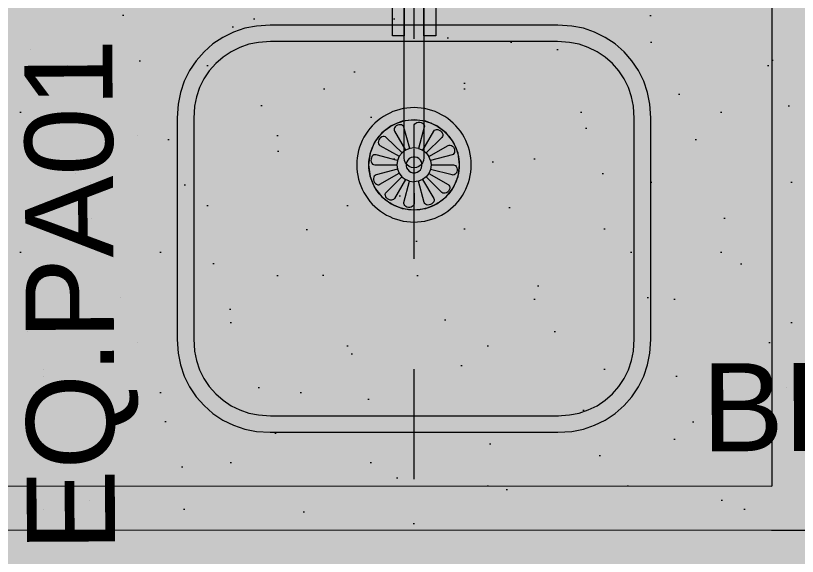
# Model space of a CAD drawing. Header units: metres. Extents: x -77.1 to 22, y -70.6 to -27.7.
# Drawn here: x -58.426 to -57.716, y -33.423 to -32.932 of the extents above; entities that cross this region are included whole.
import ezdxf

# ---------------------------------------------------------------- set-up
doc = ezdxf.new("R2010")
doc.units = ezdxf.units.M
doc.header["$MEASUREMENT"] = 0
doc.linetypes.add('Dashed', pattern=[0.07, 0.045, -0.025])
for name, color, linetype in [('COTAS EXECUTIVO.EXEC', 7, 'Continuous'), ('LOUCAS-METAIS.ARQ', 7, 'Continuous'), ('NOTAS BANCADAS', 7, 'Continuous')]:
    doc.layers.add(name, color=color, linetype=linetype)
for name, color, linetype, lineweight, true_color in [('COTAS EXECUTIVO.EXEC_Caneta_No__25', 7, 'Continuous', 13, 0x982312), ('EIXO HIDRÁULICO - Executivo.EXEC_Caneta_No__167', 7, 'Continuous', 13, 0x0035d5), ('LAJES.EST_Caneta_No__18', 7, 'Continuous', 0, 0xdfdfdf), ('LAJES.EST_Caneta_No__254', 7, 'Continuous', 0, 0xd1c9ad), ('LOUCAS-METAIS.ARQ_Caneta_No__13', 7, 'Continuous', 0, 0xaaaaaa), ('LOUCAS-METAIS.ARQ_Caneta_No__16', 7, 'Continuous', 0, 0xc9c9c9), ('LOUCAS-METAIS.ARQ_Caneta_No__18', 7, 'Continuous', 0, 0xdfdfdf), ('LOUCAS-METAIS.ARQ_Caneta_No__19', 7, 'Continuous', 0, 0xe9e9e9)]:
    doc.layers.add(name, color=color, linetype=linetype, lineweight=lineweight, true_color=true_color)
doc.layers.add('NOTAS BANCADAS_Caneta_No__99', color=7, linetype='Continuous', lineweight=20)
doc.styles.add('ESTILO_GERADO_1', font='arial.ttf')
doc.dimstyles.new('ESTILO_GERADO__1', dxfattribs={"dimtxt": 0.1, "dimasz": 0.0475, "dimexe": 0.18, "dimexo": 0.1, "dimgap": 0, "dimtad": 1, "dimtih": 1, "dimtoh": 1, "dimzin": 0, "dimdsep": 46, "dimtxsty": 'ESTILO_GERADO_1', "dimblk": 'ARROWHEAD_11', "dimblk1": 'ARROWHEAD_11', "dimblk2": 'ARROWHEAD_11', "dimcen": 0.09, "dimclrd": 256, "dimclre": 256, "dimclrt": 256, "dimadec": 0, "dimazin": 0, "dimtfac": 1, "dimtdec": 4, "dimtmove": 0, "dimatfit": 3, "dimfxl": 0, "dimtolj": 1, "dimtzin": 0, "dimarcsym": 0})
doc.dimstyles.new('ESTILO_GERADO__14', dxfattribs={"dimtxt": 0.1, "dimasz": 0.0475, "dimexe": 0.18, "dimexo": 0.1, "dimgap": 0, "dimtad": 1, "dimtih": 1, "dimtoh": 1, "dimzin": 0, "dimdsep": 46, "dimtxsty": 'ESTILO_GERADO_1', "dimblk": 'ARROWHEAD_11', "dimblk1": 'ARROWHEAD_11', "dimblk2": 'ARROWHEAD_11', "dimcen": 0.09, "dimclrd": 256, "dimclre": 256, "dimclrt": 256, "dimadec": 0, "dimazin": 0, "dimtfac": 1, "dimtdec": 4, "dimtmove": 2, "dimatfit": 3, "dimfxl": 0, "dimtolj": 1, "dimtzin": 0, "dimarcsym": 0})
doc.dimstyles.new('ESTILO_GERADO__2', dxfattribs={"dimtxt": 0.1, "dimasz": 0.0475, "dimexe": 0.18, "dimexo": 0.1, "dimgap": 0, "dimtad": 1, "dimzin": 0, "dimdsep": 46, "dimtxsty": 'ESTILO_GERADO_1', "dimblk": 'ARROWHEAD_11', "dimblk1": 'ARROWHEAD_11', "dimblk2": 'ARROWHEAD_11', "dimcen": 0.09, "dimclrd": 256, "dimclre": 256, "dimclrt": 256, "dimadec": 0, "dimazin": 0, "dimtfac": 1, "dimtdec": 4, "dimtmove": 0, "dimatfit": 3, "dimfxl": 0, "dimtolj": 1, "dimtzin": 0, "dimarcsym": 0})
pattern_1 = [(45, (0, 0.2), (-0.06363961, 0.06363961), [0, -0.06, 0, -0.09]), (110, (0.2, 0.2), (0.08457234, 0.03078181), [0, -0.044, 0, -0.076])]

# ---------------------------------------------------------------- blocks, each defined once
blk = doc.blocks.new('LEM_cuba tramontina 400x340x140')
at = {"layer": 'LOUCAS-METAIS.ARQ_Caneta_No__18', "linetype": 'Continuous', "lineweight": 0, "true_color": 0xdfdfdf}
blk.add_hatch(color=254, dxfattribs=at).paths.add_polyline_path([(0.08429, 0.43), (0.0718, 0.42918), (0.06123, 0.42708), (0.05101, 0.42361), (0.04134, 0.41884), (0.03237, 0.41285), (0.02426, 0.40574), (0.01715, 0.39763), (0.01116, 0.38866), (0.00639, 0.37899), (0.00292, 0.36877), (0.00082, 0.3582), (0, 0.34571), (0, 0.08429), (0.00082, 0.07181), (0.00292, 0.06123), (0.00639, 0.05101), (0.01116, 0.04134), (0.01715, 0.03237), (0.02426, 0.02426), (0.03237, 0.01715), (0.04134, 0.01116), (0.05101, 0.00639), (0.06123, 0.00292), (0.0718, 0.00082), (0.08429, 0), (0.28571, 0), (0.29819, 0.00082), (0.30877, 0.00292), (0.31899, 0.00639), (0.32866, 0.01116), (0.33763, 0.01715), (0.34574, 0.02426), (0.35285, 0.03237), (0.35884, 0.04134), (0.36361, 0.05101), (0.36708, 0.06123), (0.36918, 0.07181), (0.37, 0.08429), (0.37, 0.34571), (0.36918, 0.3582), (0.36708, 0.36877), (0.36361, 0.37899), (0.35884, 0.38866), (0.35285, 0.39763), (0.34574, 0.40574), (0.33763, 0.41285), (0.32866, 0.41884), (0.31899, 0.42361), (0.30877, 0.42708), (0.29819, 0.42918), (0.28571, 0.43)])
at = {"layer": 'LOUCAS-METAIS.ARQ_Caneta_No__13', "color": 253, "linetype": 'Continuous', "lineweight": 0, "true_color": 0xaaaaaa, "flags": 128}
for points in [[(0.08429, 0.43), (0.0718, 0.42918), (0.06123, 0.42708), (0.05101, 0.42361), (0.04134, 0.41884), (0.03237, 0.41285), (0.02426, 0.40574), (0.01715, 0.39763), (0.01116, 0.38866), (0.00639, 0.37899), (0.00292, 0.36877), (0.00082, 0.3582), (0, 0.34571), (0, 0.08429), (0.00082, 0.07181), (0.00292, 0.06123), (0.00639, 0.05101), (0.01116, 0.04134), (0.01715, 0.03237), (0.02426, 0.02426), (0.03237, 0.01715), (0.04134, 0.01116), (0.05101, 0.00639), (0.06123, 0.00292), (0.0718, 0.00082), (0.08429, 0), (0.28571, 0), (0.29819, 0.00082), (0.30877, 0.00292), (0.31899, 0.00639), (0.32866, 0.01116), (0.33763, 0.01715), (0.34574, 0.02426), (0.35285, 0.03237), (0.35884, 0.04134), (0.36361, 0.05101), (0.36708, 0.06123), (0.36918, 0.07181), (0.37, 0.08429), (0.37, 0.34571), (0.36918, 0.3582), (0.36708, 0.36877), (0.36361, 0.37899), (0.35884, 0.38866), (0.35285, 0.39763), (0.34574, 0.40574), (0.33763, 0.41285), (0.32866, 0.41884), (0.31899, 0.42361), (0.30877, 0.42708), (0.29819, 0.42918), (0.28571, 0.43)], [(0.30488, 0.01744), (0.31323, 0.02028), (0.32114, 0.02418), (0.32848, 0.02908), (0.33511, 0.03489), (0.34092, 0.04152), (0.34582, 0.04886), (0.34972, 0.05677), (0.35256, 0.06512), (0.35428, 0.07377), (0.355, 0.08478), (0.355, 0.34522), (0.35428, 0.35623), (0.35256, 0.36488), (0.34972, 0.37323), (0.34582, 0.38114), (0.34092, 0.38848), (0.33511, 0.39511), (0.32848, 0.40092), (0.32114, 0.40582), (0.31323, 0.40972), (0.30488, 0.41256), (0.29623, 0.41428), (0.28522, 0.415), (0.08478, 0.415), (0.07377, 0.41428), (0.06512, 0.41256), (0.05676, 0.40972), (0.04885, 0.40582), (0.04152, 0.40092), (0.03489, 0.39511), (0.02908, 0.38848), (0.02418, 0.38114), (0.02028, 0.37323), (0.01744, 0.36488), (0.01572, 0.35623), (0.015, 0.34522), (0.015, 0.08478), (0.01572, 0.07377), (0.01744, 0.06512), (0.02028, 0.05677), (0.02418, 0.04886), (0.02908, 0.04152), (0.03489, 0.03489), (0.04152, 0.02908), (0.04885, 0.02418), (0.05676, 0.02028), (0.06512, 0.01744), (0.07377, 0.01572), (0.08478, 0.015), (0.28522, 0.015), (0.29623, 0.01572)], [(0.16707, 0.18185), (0.16907, 0.18443), (0.1709, 0.18714), (0.17257, 0.18995), (0.17405, 0.19286), (0.17535, 0.19586), (0.17645, 0.19893), (0.17736, 0.20207), (0.17808, 0.20526), (0.17859, 0.20848), (0.1789, 0.21174), (0.179, 0.215), (0.1789, 0.21827), (0.17859, 0.22152), (0.17808, 0.22474), (0.17736, 0.22793), (0.17645, 0.23107), (0.17535, 0.23414), (0.17405, 0.23714), (0.17257, 0.24005), (0.1709, 0.24286), (0.16907, 0.24556), (0.16707, 0.24815), (0.1649, 0.2506), (0.16259, 0.25291), (0.16014, 0.25507), (0.15756, 0.25707), (0.15486, 0.2589), (0.15205, 0.26057), (0.14914, 0.26205), (0.14614, 0.26335), (0.14307, 0.26445), (0.13993, 0.26537), (0.13674, 0.26608), (0.13352, 0.26659), (0.13026, 0.2669), (0.127, 0.267), (0.12373, 0.2669), (0.12048, 0.26659), (0.11725, 0.26608), (0.11407, 0.26537), (0.11093, 0.26445), (0.10786, 0.26335), (0.10486, 0.26205), (0.10195, 0.26057), (0.09914, 0.2589), (0.09643, 0.25707), (0.09385, 0.25507), (0.0914, 0.25291), (0.08909, 0.2506), (0.08693, 0.24815), (0.08493, 0.24556), (0.08309, 0.24286), (0.08143, 0.24005), (0.07995, 0.23714), (0.07865, 0.23414), (0.07754, 0.23107), (0.07663, 0.22793), (0.07592, 0.22474), (0.07541, 0.22152), (0.0751, 0.21826), (0.075, 0.215), (0.0751, 0.21173), (0.07541, 0.20848), (0.07592, 0.20526), (0.07663, 0.20207), (0.07754, 0.19893), (0.07865, 0.19586), (0.07995, 0.19286), (0.08143, 0.18995), (0.08309, 0.18714), (0.08493, 0.18443), (0.08693, 0.18185), (0.08909, 0.1794), (0.0914, 0.17709), (0.09385, 0.17493), (0.09643, 0.17293), (0.09914, 0.17109), (0.10195, 0.16943), (0.10486, 0.16795), (0.10786, 0.16665), (0.11093, 0.16554), (0.11407, 0.16463), (0.11725, 0.16392), (0.12048, 0.16341), (0.12373, 0.1631), (0.127, 0.163), (0.13026, 0.1631), (0.13352, 0.16341), (0.13674, 0.16392), (0.13993, 0.16463), (0.14307, 0.16554), (0.14614, 0.16665), (0.14914, 0.16795), (0.15205, 0.16943), (0.15486, 0.17109), (0.15756, 0.17293), (0.16014, 0.17493), (0.16259, 0.17709), (0.1649, 0.1794)], [(0.14748, 0.17917), (0.15596, 0.18575), (0.16247, 0.19432), (0.16656, 0.20429), (0.16795, 0.215), (0.16656, 0.22571), (0.16247, 0.23568), (0.15596, 0.24425), (0.14748, 0.25083), (0.1376, 0.25496), (0.127, 0.25637), (0.1164, 0.25496), (0.10652, 0.25083), (0.09804, 0.24425), (0.09153, 0.23568), (0.08744, 0.22571), (0.08604, 0.215), (0.08613, 0.21757), (0.08637, 0.22014), (0.08677, 0.22268), (0.08733, 0.22519), (0.08805, 0.22767), (0.08892, 0.23009), (0.08995, 0.23245), (0.09112, 0.23475), (0.09243, 0.23697), (0.09387, 0.2391), (0.09545, 0.24113), (0.09716, 0.24306), (0.09898, 0.24488), (0.10091, 0.24659), (0.10294, 0.24817), (0.10507, 0.24961), (0.10729, 0.25092), (0.10958, 0.25209), (0.11195, 0.25312), (0.11437, 0.25399), (0.11684, 0.25471), (0.11936, 0.25527), (0.1219, 0.25567), (0.12446, 0.25591), (0.12704, 0.25599), (0.12961, 0.25591), (0.13218, 0.25567), (0.13472, 0.25527), (0.13723, 0.25471), (0.13971, 0.25399), (0.14213, 0.25312), (0.14449, 0.25209), (0.14679, 0.25092), (0.149, 0.24961), (0.15113, 0.24817), (0.15317, 0.24659), (0.1551, 0.24488), (0.15692, 0.24306), (0.15863, 0.24113), (0.1602, 0.2391), (0.16165, 0.23697), (0.16296, 0.23475), (0.16413, 0.23245), (0.16515, 0.23009), (0.16603, 0.22767), (0.16675, 0.22519), (0.16731, 0.22268), (0.16771, 0.22014), (0.16795, 0.21757), (0.16803, 0.215), (0.16795, 0.21243), (0.16771, 0.20986), (0.16731, 0.20732), (0.16675, 0.2048), (0.16603, 0.20233), (0.16515, 0.19991), (0.16413, 0.19755), (0.16296, 0.19525), (0.16165, 0.19303), (0.1602, 0.1909), (0.15863, 0.18887), (0.15692, 0.18694), (0.1551, 0.18512), (0.15317, 0.18341), (0.15113, 0.18183), (0.149, 0.18039), (0.14679, 0.17908), (0.14449, 0.17791), (0.14213, 0.17688), (0.13971, 0.17601), (0.13723, 0.17529), (0.13472, 0.17473), (0.13218, 0.17433), (0.12961, 0.17409), (0.12704, 0.17401), (0.12446, 0.17409), (0.1219, 0.17433), (0.11936, 0.17473), (0.11684, 0.17529), (0.11437, 0.17601), (0.11195, 0.17688), (0.10958, 0.17791), (0.10729, 0.17908), (0.10507, 0.18039), (0.10294, 0.18183), (0.10091, 0.18341), (0.09898, 0.18512), (0.09716, 0.18694), (0.09545, 0.18887), (0.09387, 0.1909), (0.09243, 0.19303), (0.09112, 0.19525), (0.08995, 0.19755), (0.08892, 0.19991), (0.08805, 0.20233), (0.08733, 0.2048), (0.08677, 0.20732), (0.08637, 0.20986), (0.08613, 0.21243), (0.08604, 0.215), (0.08744, 0.20429), (0.09153, 0.19432), (0.09804, 0.18575), (0.10652, 0.17917), (0.1164, 0.17504), (0.127, 0.17363), (0.1376, 0.17504)], [(0.12792, 0.20781), (0.12974, 0.20829), (0.13136, 0.20924), (0.13269, 0.21057), (0.13363, 0.21221), (0.13412, 0.21404), (0.13412, 0.21593), (0.13364, 0.21777), (0.1327, 0.21941), (0.13138, 0.22075), (0.12976, 0.2217), (0.12795, 0.22219), (0.12607, 0.2222), (0.12426, 0.22171), (0.12264, 0.22076), (0.12131, 0.21943), (0.12037, 0.21779), (0.11988, 0.21596), (0.11988, 0.21407), (0.12036, 0.21224), (0.12129, 0.21059), (0.12262, 0.20925), (0.12424, 0.2083), (0.12605, 0.20781)]]:
    blk.add_lwpolyline(points, close=True, dxfattribs=at)
for points in [[(0.1231, 0.23004), (0.11938, 0.22851), (0.10934, 0.24594), (0.109, 0.24689), (0.109, 0.24794), (0.10935, 0.24899), (0.11002, 0.24998), (0.11095, 0.25082), (0.11208, 0.25144), (0.11332, 0.2518), (0.11456, 0.25188), (0.11572, 0.25166), (0.11671, 0.25116), (0.11744, 0.25042), (0.11787, 0.2495), (0.1231, 0.23004), (0.12709, 0.23055), (0.13107, 0.22999), (0.13477, 0.22842), (0.13795, 0.22593), (0.14037, 0.22269), (0.14189, 0.21893), (0.14239, 0.21491), (0.16235, 0.21498), (0.16334, 0.2148), (0.16424, 0.21428), (0.16497, 0.21344), (0.16548, 0.21237), (0.16573, 0.21113), (0.1657, 0.20983), (0.16539, 0.20857), (0.16483, 0.20744), (0.16406, 0.20653), (0.16314, 0.20592), (0.16214, 0.20565), (0.16114, 0.20574), (0.14184, 0.21089), (0.14028, 0.20715), (0.15761, 0.19713), (0.15837, 0.19647), (0.15889, 0.19557), (0.15911, 0.19448), (0.15902, 0.19329), (0.15862, 0.19209), (0.15796, 0.19098), (0.15707, 0.19004), (0.15602, 0.18934), (0.15491, 0.18895), (0.15381, 0.18888), (0.15281, 0.18915), (0.15198, 0.18973), (0.13782, 0.20394), (0.14028, 0.20715)], [(0.12709, 0.23055), (0.12702, 0.25071), (0.12719, 0.25171), (0.12771, 0.25262), (0.12854, 0.25335), (0.1296, 0.25387), (0.13083, 0.25412), (0.13212, 0.25409), (0.13337, 0.25378), (0.13448, 0.25322), (0.13538, 0.25244), (0.13599, 0.25151), (0.13626, 0.2505), (0.13617, 0.24949), (0.13107, 0.22999)], [(0.13477, 0.22842), (0.14469, 0.24592), (0.14534, 0.24669), (0.14624, 0.24721), (0.14732, 0.24744), (0.1485, 0.24735), (0.14968, 0.24695), (0.15078, 0.24627), (0.15171, 0.24537), (0.1524, 0.24432), (0.15279, 0.24319), (0.15285, 0.24208), (0.15259, 0.24107), (0.15201, 0.24024), (0.13795, 0.22593)], [(0.11372, 0.22285), (0.09639, 0.23287), (0.09562, 0.23353), (0.09511, 0.23443), (0.09489, 0.23552), (0.09498, 0.23671), (0.09537, 0.23791), (0.09604, 0.23902), (0.09693, 0.23996), (0.09797, 0.24066), (0.09909, 0.24105), (0.10019, 0.24112), (0.10119, 0.24085), (0.10201, 0.24027), (0.11618, 0.22606)], [(0.11216, 0.21911), (0.11161, 0.21509), (0.09165, 0.21502), (0.09066, 0.2152), (0.08976, 0.21572), (0.08903, 0.21656), (0.08852, 0.21763), (0.08827, 0.21887), (0.0883, 0.22017), (0.0886, 0.22143), (0.08916, 0.22256), (0.08993, 0.22347), (0.09085, 0.22408), (0.09185, 0.22435), (0.09286, 0.22426), (0.11216, 0.21911), (0.11372, 0.22285), (0.11618, 0.22606), (0.11938, 0.22851)], [(0.14037, 0.22269), (0.15763, 0.23284), (0.15857, 0.23319), (0.1596, 0.23318), (0.16065, 0.23283), (0.16163, 0.23216), (0.16246, 0.23121), (0.16307, 0.23007), (0.16343, 0.22882), (0.16351, 0.22756), (0.16329, 0.22639), (0.16279, 0.22539), (0.16206, 0.22465), (0.16115, 0.22422), (0.14189, 0.21893)], [(0.11161, 0.21509), (0.11211, 0.21106), (0.09284, 0.20578), (0.09193, 0.20535), (0.0912, 0.20461), (0.09071, 0.20361), (0.09049, 0.20244), (0.09056, 0.20118), (0.09092, 0.19993), (0.09154, 0.19879), (0.09237, 0.19784), (0.09335, 0.19717), (0.09439, 0.19682), (0.09543, 0.19681), (0.09637, 0.19716), (0.11362, 0.20731), (0.11605, 0.20407), (0.10199, 0.18976), (0.10141, 0.18893), (0.10114, 0.18792), (0.10121, 0.18681), (0.1016, 0.18568), (0.10229, 0.18463), (0.10322, 0.18373), (0.10432, 0.18305), (0.1055, 0.18265), (0.10668, 0.18256), (0.10776, 0.18279), (0.10866, 0.18331), (0.1093, 0.18408), (0.11922, 0.20158), (0.12293, 0.20001), (0.11783, 0.18051), (0.11774, 0.1795), (0.11801, 0.17849), (0.11862, 0.17756), (0.11951, 0.17678), (0.12063, 0.17622), (0.12188, 0.17591), (0.12317, 0.17588), (0.12439, 0.17613), (0.12546, 0.17665), (0.12628, 0.17738), (0.1268, 0.17829), (0.12698, 0.17929), (0.12691, 0.19945), (0.13089, 0.19996), (0.13613, 0.1805), (0.13655, 0.17958), (0.13729, 0.17884), (0.13827, 0.17834), (0.13943, 0.17812), (0.14068, 0.1782), (0.14192, 0.17856), (0.14305, 0.17918), (0.14398, 0.18002), (0.14465, 0.18101), (0.145, 0.18206), (0.145, 0.18311), (0.14466, 0.18406), (0.13461, 0.20149), (0.13782, 0.20394)], [(0.14184, 0.21089), (0.14239, 0.21491)], [(0.11211, 0.21106), (0.11362, 0.20731)], [(0.11605, 0.20407), (0.11922, 0.20158)], [(0.12293, 0.20001), (0.12691, 0.19945)], [(0.13089, 0.19996), (0.13461, 0.20149)]]:
    blk.add_lwpolyline(points, dxfattribs=at)
blk = doc.blocks.new('Tap 26_2')
at = {"layer": 'LOUCAS-METAIS.ARQ_Caneta_No__19', "linetype": 'Continuous', "lineweight": 0, "true_color": 0xe9e9e9}
for points in [[(-0.01997, -0.021), (-0.009, -0.021), (-0.009, 0.03, -1), (0.009, 0.03), (0.009, -0.021), (0.01997, -0.021), (0.01997, 0.044), (-0.01997, 0.044)], [(-0.009, -0.16789, 1), (0.009, -0.16784), (0.009, 0.03, 1), (-0.009, 0.03)], [(-0.0197, -0.057), (-0.009, -0.057), (-0.009, -0.022), (-0.0197, -0.022)], [(0.0197, -0.057), (0.0197, -0.022), (0.009, -0.022), (0.009, -0.057)]]:
    blk.add_hatch(color=254, dxfattribs=at).paths.add_polyline_path(points)
at = {"layer": 'LOUCAS-METAIS.ARQ_Caneta_No__13', "color": 253, "linetype": 'Continuous', "lineweight": 0, "true_color": 0xaaaaaa, "flags": 128}
for points in [[(-0.01997, -0.021), (-0.009, -0.021), (-0.009, 0.03, -1), (0.009, 0.03), (0.009, -0.021), (0.01997, -0.021), (0.01997, 0.044), (-0.01997, 0.044)], [(-0.009, -0.16789, 1), (0.009, -0.16784), (0.009, 0.03, 1), (-0.009, 0.03)]]:
    blk.add_lwpolyline(points, format="xyb", close=True, dxfattribs=at)
for points in [[(-0.0197, -0.057), (-0.009, -0.057), (-0.009, -0.022), (-0.0197, -0.022)], [(0.0197, -0.057), (0.0197, -0.022), (0.009, -0.022), (0.009, -0.057)]]:
    blk.add_lwpolyline(points, close=True, dxfattribs=at)
blk = doc.blocks.new('*D435')
at = {"layer": 'COTAS EXECUTIVO.EXEC_Caneta_No__25', "linetype": 'Continuous', "lineweight": 13, "true_color": 0x982312}
for points in [[(-57.16946, -32.59969), (-57.16851, -32.60448), (-57.1658, -32.60853), (-57.16174, -32.61124), (-57.15696, -32.61219), (-57.15217, -32.61124), (-57.14812, -32.60853), (-57.14541, -32.60448), (-57.14446, -32.59969), (-57.14541, -32.59491), (-57.14812, -32.59086), (-57.15217, -32.58815), (-57.15696, -32.58719), (-57.16174, -32.58815), (-57.1658, -32.59086), (-57.16851, -32.59491)], [(-57.16946, -32.79969), (-57.16851, -32.80448), (-57.1658, -32.80853), (-57.16174, -32.81124), (-57.15696, -32.81219), (-57.15217, -32.81124), (-57.14812, -32.80853), (-57.14541, -32.80448), (-57.14446, -32.79969), (-57.14541, -32.79491), (-57.14812, -32.79086), (-57.15217, -32.78815), (-57.15696, -32.78719), (-57.16174, -32.78815), (-57.1658, -32.79086), (-57.16851, -32.79491)]]:
    blk.add_hatch(color=24, dxfattribs=at).paths.add_polyline_path(points)
at = {"layer": 'COTAS EXECUTIVO.EXEC_Caneta_No__25', "color": 24, "linetype": 'Continuous', "lineweight": 13, "true_color": 0x982312}
for p, q in [((-57.15696, -32.58719), (-57.15696, -32.57469)), ((-57.16946, -32.59969), (-57.25696, -32.59969)), ((-57.11008, -32.59969), (-57.14446, -32.59969)), ((-57.15696, -32.78719), (-57.15696, -32.61219)), ((-57.16946, -32.79969), (-57.20383, -32.79969)), ((-57.05696, -32.79969), (-57.14446, -32.79969)), ((-57.15696, -32.82469), (-57.15696, -32.81219))]:
    blk.add_line(p, q, dxfattribs=at)
for centre in [(-57.15696, -32.59969), (-57.15696, -32.79969)]:
    blk.add_circle(centre, 0.0125, dxfattribs=at)
at = {"layer": 'COTAS EXECUTIVO.EXEC_Caneta_No__25', "color": 24, "lineweight": 13, "true_color": 0x982312, "insert": (-57.17696, -33.07911), "char_height": 0.1, "attachment_point": 7, "rotation": 90, "style": 'ESTILO_GERADO_1'}
blk.add_mtext('\\A1;{\\pql;\\fArial|b0|i0|c0|p0;\\W1.000000;0,20}', dxfattribs=at)
blk = doc.blocks.new('ARROWHEAD_11')
at = {"color": 0, "linetype": 'Continuous', "lineweight": 0}
blk.add_line((0, 0), (-1, 0), dxfattribs=at)
at = {"color": 0, "linetype": 'Continuous', "lineweight": 0, "const_width": 0.25, "flags": 128}
blk.add_lwpolyline([(-0.125, 0, 1), (0.125, 0, 1)], format="xyb", close=True, dxfattribs=at)
blk = doc.blocks.new('*D563')
at = {"layer": 'COTAS EXECUTIVO.EXEC_Caneta_No__25', "linetype": 'Continuous', "lineweight": 13, "true_color": 0x982312}
for points in [[(-66.52653, -31.17603), (-66.52558, -31.18081), (-66.52287, -31.18487), (-66.51882, -31.18758), (-66.51403, -31.18853), (-66.50925, -31.18758), (-66.5052, -31.18487), (-66.50249, -31.18081), (-66.50153, -31.17603), (-66.50249, -31.17124), (-66.5052, -31.16719), (-66.50925, -31.16448), (-66.51403, -31.16353), (-66.51882, -31.16448), (-66.52287, -31.16719), (-66.52558, -31.17124)], [(-44.02653, -31.17603), (-44.02558, -31.18081), (-44.02287, -31.18487), (-44.01882, -31.18758), (-44.01403, -31.18853), (-44.00925, -31.18758), (-44.0052, -31.18487), (-44.00249, -31.18081), (-44.00153, -31.17603), (-44.00249, -31.17124), (-44.0052, -31.16719), (-44.00925, -31.16448), (-44.01403, -31.16353), (-44.01882, -31.16448), (-44.02287, -31.16719), (-44.02558, -31.17124)]]:
    blk.add_hatch(color=24, dxfattribs=at).paths.add_polyline_path(points)
at = {"layer": 'COTAS EXECUTIVO.EXEC_Caneta_No__25', "color": 24, "linetype": 'Continuous', "lineweight": 13, "true_color": 0x982312}
for p, q in [((-66.51403, -31.16353), (-66.51403, -31.12915)), ((-44.01403, -31.16353), (-44.01403, -31.12915)), ((-66.53903, -31.17603), (-66.52653, -31.17603)), ((-66.50153, -31.17603), (-44.02653, -31.17603)), ((-44.00153, -31.17603), (-43.98903, -31.17603)), ((-66.51403, -31.27603), (-66.51403, -31.18853)), ((-44.01403, -31.27603), (-44.01403, -31.18853))]:
    blk.add_line(p, q, dxfattribs=at)
for centre in [(-66.51403, -31.17603), (-44.01403, -31.17603)]:
    blk.add_circle(centre, 0.0125, dxfattribs=at)
at = {"layer": 'COTAS EXECUTIVO.EXEC_Caneta_No__25', "color": 24, "lineweight": 13, "true_color": 0x982312, "insert": (-55.42231, -31.15603), "char_height": 0.1, "attachment_point": 7, "style": 'ESTILO_GERADO_1'}
blk.add_mtext('\\A1;{\\pql;\\fArial|b0|i0|c0|p0;\\W1.000000;22,50}', dxfattribs=at)
blk = doc.blocks.new('*D627')
at = {"layer": 'COTAS EXECUTIVO.EXEC_Caneta_No__25', "linetype": 'Continuous', "lineweight": 13, "true_color": 0x982312}
for points in [[(-58.77622, -32.02787), (-58.77526, -32.03266), (-58.77255, -32.03671), (-58.7685, -32.03942), (-58.76372, -32.04037), (-58.75893, -32.03942), (-58.75488, -32.03671), (-58.75217, -32.03266), (-58.75122, -32.02787), (-58.75217, -32.02309), (-58.75488, -32.01903), (-58.75893, -32.01632), (-58.76372, -32.01537), (-58.7685, -32.01632), (-58.77255, -32.01903), (-58.77526, -32.02309)], [(-56.72653, -32.02787), (-56.72558, -32.03266), (-56.72287, -32.03671), (-56.71882, -32.03942), (-56.71403, -32.04037), (-56.70925, -32.03942), (-56.7052, -32.03671), (-56.70249, -32.03266), (-56.70153, -32.02787), (-56.70249, -32.02309), (-56.7052, -32.01903), (-56.70925, -32.01632), (-56.71403, -32.01537), (-56.71882, -32.01632), (-56.72287, -32.01903), (-56.72558, -32.02309)]]:
    blk.add_hatch(color=24, dxfattribs=at).paths.add_polyline_path(points)
at = {"layer": 'COTAS EXECUTIVO.EXEC_Caneta_No__25', "color": 24, "linetype": 'Continuous', "lineweight": 13, "true_color": 0x982312}
for p, q in [((-58.76372, -32.01537), (-58.76372, -31.981)), ((-56.71403, -32.01537), (-56.71403, -31.981)), ((-58.78872, -32.02787), (-58.77622, -32.02787)), ((-58.75122, -32.02787), (-56.72653, -32.02787)), ((-58.76372, -32.12787), (-58.76372, -32.04037)), ((-56.71403, -32.12787), (-56.71403, -32.04037))]:
    blk.add_line(p, q, dxfattribs=at)
for centre in [(-58.76372, -32.02787), (-56.71403, -32.02787)]:
    blk.add_circle(centre, 0.0125, dxfattribs=at)
at = {"layer": 'COTAS EXECUTIVO.EXEC_Caneta_No__25', "color": 24, "lineweight": 13, "true_color": 0x982312, "char_height": 0.1, "attachment_point": 7, "style": 'ESTILO_GERADO_1'}
for s, insert in [('\\A1;{\\pql;\\fArial|b0|i0|c0|p0;\\W1.000000;2,05}', (-58.00579, -32.00787)), ('\\A1;{\\pql;\\fArial|b0|i0|c0|p0;\\W1.000000;0,14}', (-56.99345, -32.00787))]:
    blk.add_mtext(s, dxfattribs=dict(at, insert=insert))
blk = doc.blocks.new('Rótulo_71_7', base_point=(-58.43909, -33.30348))
at = {"layer": 'NOTAS BANCADAS_Caneta_No__99', "color": 7, "lineweight": 20, "insert": (-58.4171, -33.07373), "char_height": 0.08, "attachment_point": 2, "rotation": 90.32302, "style": 'ESTILO_GERADO_1'}
blk.add_mtext('\\A1;{\\pqc;\\pt0,99;\\fArial|b0|i0|c0|p0;\\W1.000000;EQ.PA01\\fArial|b0|i0|c0|p0;\\W1.000000;\\A1{\\H.66x;\\S^  ;}\\fArial|b0|i0|c0|p0;\\W1.000000;\\fArial|b0|i0|c0|p0;\\W1.000000;\\A1{\\H.66x;\\S^  ;}\\fArial|b0|i0|c0|p0;\\W1.000000;\\fArial|b0|i0|c0|p0;\\W1.000000;\\fArial|b0|i0|c0|p0;\\W1.000000;\\fArial|b0|i0|c0|p0;\\W1.000000;\\fArial|b0|i0|c0|p0;\\W1.000000;\\fArial|b0|i0|c0|p0;\\W1.000000;\\fArial|b0|i0|c0|p0;\\W1.000000;\\A1{\\H.66x;\\S^  ;}\\fArial|b0|i0|c0|p0;\\W1.000000;\\fArial|b0|i0|c0|p0;\\W1.000000;\\A1{\\H.66x;\\S^  ;}\\fArial|b0|i0|c0|p0;\\W1.000000;\\fArial|b0|i0|c0|p0;\\W1.000000;\\fArial|b0|i0|c0|p0;\\W1.000000;\\fArial|b0|i0|c0|p0;\\W1.000000;\\fArial|b0|i0|c0|p0;\\W1.000000;\\fArial|b0|i0|c0|p0;\\W1.000000;\\fArial|b0|i0|c0|p0;\\W1.000000;\\A1{\\H.66x;\\S^  ;}\\fArial|b0|i0|c0|p0;\\W1.000000;\\fArial|b0|i0|c0|p0;\\W1.000000;\\A1{\\H.66x;\\S^  ;}\\fArial|b0|i0|c0|p0;\\W1.000000;\\fArial|b0|i0|c0|p0;\\W1.000000;\\fArial|b0|i0|c0|p0;\\W1.000000;\\fArial|b0|i0|c0|p0;\\W1.000000;\\fArial|b0|i0|c0|p0;\\W1.000000;\\fArial|b0|i0|c0|p0;\\W1.000000;\\fArial|b0|i0|c0|p0;\\W1.000000;\\A1{\\H.66x;\\S^  ;}\\fArial|b0|i0|c0|p0;\\W1.000000;\\fArial|b0|i0|c0|p0;\\W1.000000;\\A1{\\H.66x;\\S^  ;}\\fArial|b0|i0|c0|p0;\\W1.000000;\\fArial|b0|i0|c0|p0;\\W1.000000;\\fArial|b0|i0|c0|p0;\\W1.000000;\\fArial|b0|i0|c0|p0;\\W1.000000;\\fArial|b0|i0|c0|p0;\\W1.000000;\\fArial|b0|i0|c0|p0;\\W1.000000;\\fArial|b0|i0|c0|p0;\\W1.000000;\\A1{\\H.66x;\\S^  ;}\\fArial|b0|i0|c0|p0;\\W1.000000;\\fArial|b0|i0|c0|p0;\\W1.000000;\\A1{\\H.66x;\\S^  ;}\\fArial|b0|i0|c0|p0;\\W1.000000;\\fArial|b0|i0|c0|p0;\\W1.000000;\\fArial|b0|i0|c0|p0;\\W1.000000;\\fArial|b0|i0|c0|p0;\\W1.000000;\\fArial|b0|i0|c0|p0;\\W1.000000;\\fArial|b0|i0|c0|p0;\\W1.000000;\\fArial|b0|i0|c0|p0;\\W1.000000;\\A1{\\H.66x;\\S^  ;}\\fArial|b0|i0|c0|p0;\\W1.000000;}', dxfattribs=at)
blk = doc.blocks.new('Rótulo_104_7', base_point=(-57.68998, -33.22414))
at = {"layer": 'NOTAS BANCADAS_Caneta_No__99', "color": 7, "lineweight": 20, "insert": (-57.40427, -33.24582), "char_height": 0.08, "attachment_point": 2, "rotation": 0.32302, "style": 'ESTILO_GERADO_1'}
blk.add_mtext('\\A1;{\\pqc;\\pt0,99;\\fArial|b0|i0|c0|p0;\\W1.000000;BPC.205de\\fArial|b0|i0|c0|p0;\\W1.000000;\\A1{\\H.66x;\\S^  ;}\\fArial|b0|i0|c0|p0;\\W1.000000;\\fArial|b0|i0|c0|p0;\\W1.000000;\\A1{\\H.66x;\\S^  ;}\\fArial|b0|i0|c0|p0;\\W1.000000;\\fArial|b0|i0|c0|p0;\\W1.000000;\\fArial|b0|i0|c0|p0;\\W1.000000;\\fArial|b0|i0|c0|p0;\\W1.000000;\\fArial|b0|i0|c0|p0;\\W1.000000;\\fArial|b0|i0|c0|p0;\\W1.000000;\\fArial|b0|i0|c0|p0;\\W1.000000;\\A1{\\H.66x;\\S^  ;}\\fArial|b0|i0|c0|p0;\\W1.000000;\\fArial|b0|i0|c0|p0;\\W1.000000;\\A1{\\H.66x;\\S^  ;}\\fArial|b0|i0|c0|p0;\\W1.000000;\\fArial|b0|i0|c0|p0;\\W1.000000;\\fArial|b0|i0|c0|p0;\\W1.000000;\\fArial|b0|i0|c0|p0;\\W1.000000;\\fArial|b0|i0|c0|p0;\\W1.000000;\\fArial|b0|i0|c0|p0;\\W1.000000;\\fArial|b0|i0|c0|p0;\\W1.000000;\\A1{\\H.66x;\\S^  ;}\\fArial|b0|i0|c0|p0;\\W1.000000;\\fArial|b0|i0|c0|p0;\\W1.000000;\\A1{\\H.66x;\\S^  ;}\\fArial|b0|i0|c0|p0;\\W1.000000;\\fArial|b0|i0|c0|p0;\\W1.000000;\\fArial|b0|i0|c0|p0;\\W1.000000;\\fArial|b0|i0|c0|p0;\\W1.000000;\\fArial|b0|i0|c0|p0;\\W1.000000;\\fArial|b0|i0|c0|p0;\\W1.000000;\\fArial|b0|i0|c0|p0;\\W1.000000;\\A1{\\H.66x;\\S^  ;}\\fArial|b0|i0|c0|p0;\\W1.000000;\\fArial|b0|i0|c0|p0;\\W1.000000;\\A1{\\H.66x;\\S^  ;}\\fArial|b0|i0|c0|p0;\\W1.000000;\\fArial|b0|i0|c0|p0;\\W1.000000;\\fArial|b0|i0|c0|p0;\\W1.000000;\\fArial|b0|i0|c0|p0;\\W1.000000;\\fArial|b0|i0|c0|p0;\\W1.000000;\\fArial|b0|i0|c0|p0;\\W1.000000;\\fArial|b0|i0|c0|p0;\\W1.000000;\\A1{\\H.66x;\\S^  ;}\\fArial|b0|i0|c0|p0;\\W1.000000;\\fArial|b0|i0|c0|p0;\\W1.000000;\\A1{\\H.66x;\\S^  ;}\\fArial|b0|i0|c0|p0;\\W1.000000;\\fArial|b0|i0|c0|p0;\\W1.000000;\\fArial|b0|i0|c0|p0;\\W1.000000;\\fArial|b0|i0|c0|p0;\\W1.000000;\\fArial|b0|i0|c0|p0;\\W1.000000;\\fArial|b0|i0|c0|p0;\\W1.000000;\\fArial|b0|i0|c0|p0;\\W1.000000;\\A1{\\H.66x;\\S^  ;}\\fArial|b0|i0|c0|p0;\\W1.000000;}', dxfattribs=at)

msp = doc.modelspace()

# ---------------------------------------------------------------- hatches: boundary and pattern name
at = {"layer": 'LAJES.EST_Caneta_No__18', "linetype": 'Continuous', "lineweight": 0, "true_color": 0xdfdfdf}
h = msp.add_hatch(dxfattribs=at)
h.set_pattern_fill('Piso_Externo__0007', color=254, style=0, pattern_type=2)
h.set_pattern_definition([(45, (0, 0.6), (-0.1909188, 0.1909188), [0, -0.18, 0, -0.27]), (110, (0.6, 0.6), (0.253717, 0.09234544), [0, -0.132, 0, -0.228])])
h.paths.add_polyline_path([(-76.51398, -65.10157), (-73.81398, -65.10157, -0.414214), (-75.81398, -67.10157), (-66.81403, -67.10157, -0.414214), (-68.81403, -65.10157), (-68.81403, -62.30096), (-68.81403, -45.40018, -0.414214), (-66.51403, -43.10018), (-65.91401, -43.10018), (-65.91401, -42.30018), (-66.51403, -42.30018), (-66.51403, -38.20408), (-65.11401, -38.20408), (-65.11401, -36.70375), (-66.51403, -36.70375), (-66.51403, -32.59969), (-65.11401, -32.59969), (-56.71403, -32.59969), (-53.81403, -32.59969), (-44.01403, -32.59969), (-44.01403, -42.30018), (-53.81403, -42.30018), (-53.81403, -47.10018), (-44.01403, -47.10018), (-44.01403, -50.85157), (-45.6136, -50.85157), (-45.6136, -52.35057), (-44.01403, -52.35057), (-44.01403, -60.30057), (-48.91633, -60.30057), (-48.91633, -61.10057), (-44.36091, -61.10057), (-44.36091, -67.10157), (-44.01403, -67.10157), (-41.51403, -67.10157), (-41.51403, -28.10157), (-41.71403, -28.10157), (-41.71403, -60.30057), (-43.014, -60.30057), (-43.014, -30.00157), (-66.51403, -30.00157), (-66.51403, -28.10157), (-76.51398, -28.10157)])
h.paths.add_polyline_path([(-73.81398, -45.10157), (-76.31398, -45.10157), (-76.31398, -43.08918), (-75.79838, -43.09079, -0.414214), (-73.81393, -45.08759)], flags=0)
h.paths.add_polyline_path([(-73.81398, -45.58461, -0.009328), (-73.81398, -45.66043)], flags=0)
h.paths.add_polyline_path([(-52.81403, -46.30018), (-52.81403, -43.10018), (-44.01403, -43.10018), (-44.01403, -46.30018)], flags=0)
h.paths.add_polyline_path([(-67.71403, -34.09997), (-76.31398, -34.09997), (-76.31398, -32.59969), (-67.71403, -32.59969)], flags=0)
at = {"layer": 'LAJES.EST_Caneta_No__254', "linetype": 'Continuous', "lineweight": 0, "true_color": 0xd1c9ad}
h = msp.add_hatch(dxfattribs=at)
h.set_pattern_fill('Haie_OD_0007', color=9, style=0, pattern_type=2)
h.set_pattern_definition([(45, (0, 0.5), (-0.159099, 0.159099), [0, -0.15, 0, -0.225]), (110, (0.5, 0.5), (0.21143084, 0.07695453), [0, -0.11, 0, -0.19])])
h.paths.add_polyline_path([(-65.11401, -47.10018), (-66.51403, -47.10018), (-66.51403, -60.30057), (-56.51403, -60.30057), (-44.01403, -60.30057), (-44.01403, -56.60057), (-50.5957, -56.60057), (-50.5957, -54.2479), (-52.61571, -54.2479), (-52.61571, -52.55057), (-50.5957, -52.55057), (-45.6136, -52.55057), (-45.6136, -50.85157), (-44.01403, -50.85157), (-44.01403, -47.10018), (-53.81403, -47.10018), (-53.81403, -42.30018), (-44.01403, -42.30018), (-44.01403, -37.10018), (-51.17403, -37.10018), (-51.17403, -32.59969), (-53.81403, -32.59969), (-56.71403, -32.59969), (-58.76371, -32.59969), (-58.76371, -34.90375), (-63.46397, -34.90375), (-63.46397, -36.50375), (-65.11403, -36.50375), (-65.11403, -38.40369), (-63.46397, -38.40369), (-63.46397, -42.10018), (-65.11401, -42.10018), (-65.11401, -42.30018)])
h.paths.add_polyline_path([(-60.55956, -42.10018), (-60.55956, -38.40369), (-58.86371, -38.40369), (-58.86371, -42.10018)], flags=0)
h.paths.add_polyline_path([(-59.06403, -48.70009), (-59.06403, -47.30018), (-56.71403, -47.30018), (-56.71403, -48.70009)], flags=0)
at = {"layer": 'LOUCAS-METAIS.ARQ_Caneta_No__16', "linetype": 'Continuous', "lineweight": 0, "true_color": 0xc9c9c9}
h = msp.add_hatch(dxfattribs=at)
h.set_pattern_fill('Haie_OD_LEGENDA_0007', color=9, style=0, pattern_type=2)
h.set_pattern_definition(pattern_1)
h.paths.add_polyline_path([(-58.74372, -32.81935), (-58.74381, -33.35935), (-57.73897, -33.35952), (-57.73888, -32.81952)])
h = msp.add_hatch(dxfattribs=at)
h.set_pattern_fill('Haie_OD_LEGENDA_0007', color=9, style=0, pattern_type=2)
h.set_pattern_definition(pattern_1)
h.paths.add_polyline_path([(-57.73888, -32.81952), (-57.73898, -33.39952), (-56.73414, -33.39969), (-56.73404, -32.81969)])
h = msp.add_hatch(dxfattribs=at)
h.set_pattern_fill('Haie_OD_LEGENDA_0007', color=9, style=0, pattern_type=2)
h.set_pattern_definition(pattern_1)
h.paths.add_polyline_path([(-58.74381, -33.35935), (-58.74382, -33.39935), (-57.73898, -33.39952), (-57.73897, -33.35952)])

# ---------------------------------------------------------------- linework, layer by layer
at = {"layer": 'EIXO HIDRÁULICO - Executivo.EXEC_Caneta_No__167', "color": 162, "linetype": 'Dashed', "lineweight": 13, "true_color": 0x0035d5}
msp.add_line((-58.06372, -33.75314), (-58.06372, -32.80369), dxfattribs=at)
at = {"layer": 'LOUCAS-METAIS.ARQ_Caneta_No__13', "color": 253, "linetype": 'Continuous', "lineweight": 0, "true_color": 0xaaaaaa, "flags": 128}
for points in [[(-57.73888, -32.81952), (-57.73897, -33.35952)], [(-58.74381, -33.35935), (-57.73897, -33.35952)], [(-58.74382, -33.39935), (-57.73898, -33.39952)], [(-57.73898, -33.39952), (-56.73414, -33.39969)]]:
    msp.add_lwpolyline(points, dxfattribs=at)

# ---------------------------------------------------------------- block references
at = {"layer": 'LOUCAS-METAIS.ARQ', "color": 7, "linetype": 'Continuous', "lineweight": 0, "xscale": -1}
msp.add_blockref('Tap 26_2', (-58.06372, -32.89343), dxfattribs=at)
at = {"layer": 'LOUCAS-METAIS.ARQ_Caneta_No__13', "color": 253, "linetype": 'Continuous', "lineweight": 0, "true_color": 0xaaaaaa, "rotation": 270}
msp.add_blockref('LEM_cuba tramontina 400x340x140', (-58.27872, -32.94064), dxfattribs=at)
at = {"layer": 'NOTAS BANCADAS', "color": 251, "linetype": 'Continuous', "lineweight": 5, "true_color": 0x6b6b6b}
for name, p in [('Rótulo_71_7', (-58.43909, -33.30348)), ('Rótulo_104_7', (-57.68998, -33.22414))]:
    msp.add_blockref(name, p, dxfattribs=at)

# ---------------------------------------------------------------- dimensions: what is measured, and where the dimension line sits
at = {"layer": 'COTAS EXECUTIVO.EXEC', "color": 24, "linetype": 'Continuous', "lineweight": 13, "true_color": 0x982312}
for base, p1, p2, dimstyle, picture, middle in [((-44.01403, -31.17603), (-66.51403, -32.59969), (-44.01403, -33.8003), 'ESTILO_GERADO__14', '*D563', (-55.2548, -31.10603)), ((-56.71403, -32.02787), (-58.76372, -35.70375), (-56.71403, -35.75172), 'ESTILO_GERADO__1', '*D627', (-57.87634, -31.95787))]:
    dim = msp.add_linear_dim(base=base, p1=p1, p2=p2, dimstyle=dimstyle, dxfattribs=at)
    dim.commit()
    dim.dimension.update_dxf_attribs({"geometry": picture, "text_midpoint": middle, "dimtype": 160})
dim = msp.add_linear_dim(base=(-57.15696, -32.59969), p1=(-56.71403, -32.79969), p2=(-64.989, -32.59969), angle=90, dimstyle='ESTILO_GERADO__2', dxfattribs=at)
dim.commit()
dim.dimension.update_dxf_attribs({"geometry": '*D435', "text_midpoint": (-57.22696, -32.94966), "dimtype": 160, "text_rotation": 90})

doc.saveas('drawing.dxf')
